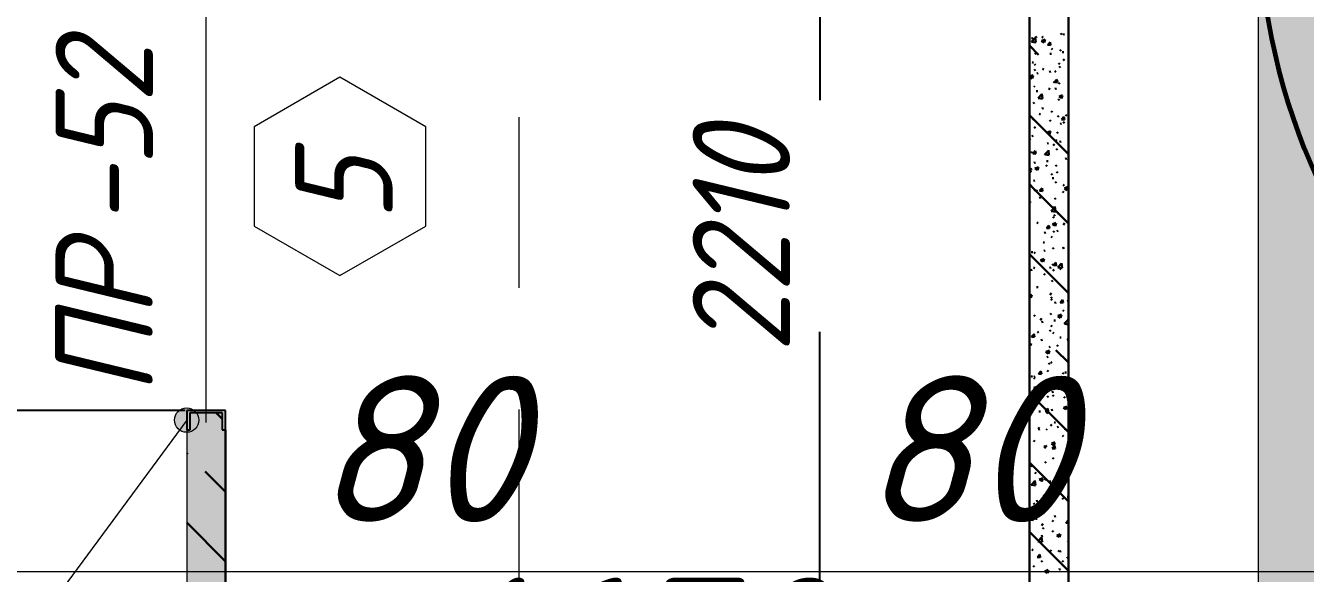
# Model space of a CAD drawing. Header units: millimetres. Extents: x 12986 to 523328, y -9759 to 30092.
# Drawn here: x 325726 to 328354, y 15380 to 16504 of the extents above; entities that cross this region are included whole.
import ezdxf

# ---------------------------------------------------------------- set-up
doc = ezdxf.new("R2010")
doc.units = ezdxf.units.MM
doc.linetypes.add('01 Штриховая _4 мм_', pattern=[600, 350, -250])
for name, color, linetype, lineweight in [('0) ПГП', 1, 'Continuous', 30), ('4) ПГП красный расчет', 12, 'Continuous', 30), ('A-ANNO-DIMS', 7, 'Continuous', 9), ('A-DOOR-IDEN', 7, 'Continuous', 9), ('A-GENM-1', 7, 'Continuous', 25), ('A-GENM-IDEN', 7, 'Continuous', 9), ('A-WALL-FNSH-4', 250, 'Continuous', 13), ('A-WALL-PATT-1', 7, 'Continuous', 5), ('G-ANNO-SYMB-1', 7, '01 Штриховая _4 мм_', 9), ('Оси-1', 7, 'Continuous', 20)]:
    doc.layers.add(name, color=color, linetype=linetype, lineweight=lineweight)
doc.layers.add('0)Допникки кружки', color=7, linetype='Continuous', plot=False)
doc.layers.add('A-WALL-3', color=7, linetype='Continuous', lineweight=5, true_color=0x000000)
doc.styles.add('ISOCPEUR_I_2', font='isocpeui.ttf', dxfattribs={"height": 300})
doc.styles.add('ISOCPEUR_I_3', font='isocpeui.ttf', dxfattribs={"width": 0.9, "height": 200})
doc.styles.add('ISOCPEUR_I_4', font='isocpeui.ttf', dxfattribs={"width": 0.9, "height": 300})
doc.dimstyles.new('ISO-2_0_0_9К_СРЕДНИЙ', dxfattribs={"dimscale": 304.8, "dimtxt": 199.196235, "dimasz": 0.492126, "dimexe": 0.393701, "dimexo": 0, "dimgap": 0, "dimtad": 1, "dimdec": 0, "dimzin": 0, "dimdsep": 46, "dimtxsty": 'ISOCPEUR_I_2', "dimblk1": 'OBLIQUE', "dimblk2": 'OBLIQUE', "dimsah": 1, "dimcen": 0.09, "dimdle": 0.393701, "dimazin": 0, "dimtfac": 1, "dimtdec": 4, "dimtix": 1, "dimtmove": 2, "dimatfit": 3, "dimfxl": 1, "dimtvp": 1, "dimtolj": 1, "dimtzin": 0, "dimarcsym": 2})
doc.dimstyles.new('ISO-2_0_0_9К_СРЕДНИЙ_1', dxfattribs={"dimscale": 304.8, "dimtxt": 199.196235, "dimasz": 0.492126, "dimexe": 0.393701, "dimexo": 0, "dimgap": 0, "dimtad": 1, "dimdec": 0, "dimzin": 0, "dimdsep": 46, "dimtxsty": 'ISOCPEUR_I_3', "dimblk1": 'OBLIQUE', "dimblk2": 'OBLIQUE', "dimsah": 1, "dimcen": 0.09, "dimdle": 0.393701, "dimazin": 0, "dimtfac": 1, "dimtdec": 4, "dimtix": 1, "dimtmove": 2, "dimatfit": 3, "dimfxl": 1, "dimtvp": 1, "dimtolj": 1, "dimtzin": 0, "dimarcsym": 2})
doc.dimstyles.new('ISO-2_0_0_9К_СРЕДНИЙ_2', dxfattribs={"dimscale": 304.8, "dimtxt": 199.196235, "dimasz": 0.492126, "dimexe": 0.393701, "dimexo": 0, "dimgap": 0, "dimtad": 1, "dimdec": 0, "dimzin": 0, "dimdsep": 46, "dimtxsty": 'ISOCPEUR_I_2', "dimblk1": 'OBLIQUE', "dimblk2": 'OBLIQUE', "dimsah": 1, "dimcen": 0.09, "dimdle": 0.393701, "dimazin": 0, "dimtfac": 1, "dimtdec": 4, "dimtix": 1, "dimtmove": 0, "dimatfit": 3, "dimfxl": 1, "dimtvp": 1, "dimtolj": 1, "dimtzin": 0, "dimarcsym": 2})

# ---------------------------------------------------------------- blocks, each defined once
blk = doc.blocks.new('Фахверк_СКБ_Швеллер_Тип 2 - СМ-8_80х2180h-30702245-АР1_1_Кладочный план 2 этажа')
at = {"layer": 'A-GENM-1'}
for p, q in [((165, 40), (125, 40)), ((125, 40), (125, -40)), ((129.5, 32.6), (165, 32.6)), ((129.5, -32.6), (129.5, 32.6)), ((165, 32.6), (165, 40)), ((125, -40), (165, -40)), ((165, -32.6), (129.5, -32.6)), ((165, -40), (165, -32.6))]:
    blk.add_line(p, q, dxfattribs=at)
blk = doc.blocks.new('_Oblique')
at = {"color": 0, "linetype": 'ByBlock', "lineweight": -2}
blk.add_line((-0.5, -0.5), (0.5, 0.5), dxfattribs=at)
blk = doc.blocks.new('*D2378')
at = {"layer": 'A-ANNO-DIMS', "color": 0, "lineweight": -2, "transparency": 16777216}
for p, q in [((324964.1, 15594.5), (324964.1, 16784.5)), ((326056.9, 16664.5), (324844.1, 16664.5)), ((326053.8, 15714.5), (324844.1, 15714.5))]:
    blk.add_line(p, q, dxfattribs=at)
at = {"layer": 'Defpoints', "color": 0, "transparency": 16777216}
for p in [(324964.1, 16664.5), (326056.9, 16664.5), (326053.8, 15714.5)]:
    blk.add_point(p, dxfattribs=at)
at = {"layer": 'A-ANNO-DIMS', "color": 0, "lineweight": -2, "transparency": 16777216, "xscale": 150, "yscale": 150, "zscale": 150}
for p, rotation in [((324964.1, 16664.5), 90), ((324964.1, 15714.5), 270)]:
    blk.add_blockref('_Oblique', p, dxfattribs=dict(at, rotation=rotation))
at = {"layer": 'A-ANNO-DIMS', "color": 0, "transparency": 16777216, "insert": (324814.1, 16189.5), "char_height": 300, "width": 455.087, "attachment_point": 5, "rotation": 90, "style": 'ISOCPEUR_I_2'}
blk.add_mtext('\\A1;950', dxfattribs=at)
blk = doc.blocks.new('*D2383')
at = {"layer": 'A-ANNO-DIMS', "color": 0, "lineweight": -2, "transparency": 16777216}
for p, q in [((327356.8, 16964.1), (327356.8, 16350.9)), ((327250.7, 16844.1), (327476.8, 16844.1)), ((327356.8, 14514.1), (327356.8, 15875.4)), ((327250.7, 14634.1), (327476.8, 14634.1))]:
    blk.add_line(p, q, dxfattribs=at)
at = {"layer": 'Defpoints', "color": 0, "transparency": 16777216}
for p in [(327250.7, 16844.1), (327356.8, 16844.1), (327250.7, 14634.1)]:
    blk.add_point(p, dxfattribs=at)
at = {"layer": 'A-ANNO-DIMS', "color": 0, "lineweight": -2, "transparency": 16777216, "xscale": 150, "yscale": 150, "zscale": 150}
for p, rotation in [((327356.8, 16844.1), 90), ((327356.8, 14634.1), 270)]:
    blk.add_blockref('_Oblique', p, dxfattribs=dict(at, rotation=rotation))
at = {"layer": 'A-ANNO-DIMS', "color": 0, "transparency": 16777216, "insert": (327095.5, 15832.7), "char_height": 200, "width": 560.814, "attachment_point": 1, "rotation": 90, "line_spacing_factor": 1.149209, "style": 'ISOCPEUR_I_3'}
blk.add_mtext('\\A1;2210', dxfattribs=at)
blk = doc.blocks.new('*D2387')
at = {"layer": 'A-ANNO-DIMS', "color": 0, "lineweight": -2, "transparency": 16777216}
for p, q in [((326056.9, 15177.5), (326056.9, 14951.4)), ((326136.9, 15177.5), (326136.9, 14951.4)), ((325936.9, 15071.4), (326256.9, 15071.4))]:
    blk.add_line(p, q, dxfattribs=at)
at = {"layer": 'Defpoints', "color": 0, "transparency": 16777216}
for p in [(326056.9, 15177.5), (326136.9, 15177.5), (326136.9, 15071.4)]:
    blk.add_point(p, dxfattribs=at)
at = {"layer": 'A-ANNO-DIMS', "color": 0, "lineweight": -2, "transparency": 16777216, "xscale": 150, "yscale": 150, "zscale": 150, "rotation": 180}
blk.add_blockref('_Oblique', (326056.9, 15071.4), dxfattribs=at)
at = {"layer": 'A-ANNO-DIMS', "color": 0, "lineweight": -2, "transparency": 16777216, "xscale": 150, "yscale": 150, "zscale": 150}
blk.add_blockref('_Oblique', (326136.9, 15071.4), dxfattribs=at)
at = {"layer": 'A-ANNO-DIMS', "color": 0, "transparency": 16777216, "insert": (326317.7, 15785.4), "char_height": 300, "width": 303.391, "attachment_point": 1, "line_spacing_factor": 1.149209, "style": 'ISOCPEUR_I_2'}
blk.add_mtext('\\A1;80', dxfattribs=at)
blk = doc.blocks.new('*D2388')
at = {"layer": 'A-ANNO-DIMS', "color": 0, "lineweight": -2, "transparency": 16777216}
for p, q in [((326136.9, 15177.5), (326136.9, 14951.4)), ((327786.9, 15177.5), (327786.9, 14951.4)), ((326016.9, 15071.4), (327906.9, 15071.4))]:
    blk.add_line(p, q, dxfattribs=at)
at = {"layer": 'Defpoints', "color": 0, "transparency": 16777216}
for p in [(326136.9, 15177.5), (327786.9, 15177.5), (327786.9, 15071.4)]:
    blk.add_point(p, dxfattribs=at)
at = {"layer": 'A-ANNO-DIMS', "color": 0, "lineweight": -2, "transparency": 16777216, "xscale": 150, "yscale": 150, "zscale": 150, "rotation": 180}
blk.add_blockref('_Oblique', (326136.9, 15071.4), dxfattribs=at)
at = {"layer": 'A-ANNO-DIMS', "color": 0, "lineweight": -2, "transparency": 16777216, "xscale": 150, "yscale": 150, "zscale": 150}
blk.add_blockref('_Oblique', (327786.9, 15071.4), dxfattribs=at)
at = {"layer": 'A-ANNO-DIMS', "color": 0, "transparency": 16777216, "insert": (326961.9, 15221.4), "char_height": 300, "width": 560.814, "attachment_point": 5, "style": 'ISOCPEUR_I_2'}
blk.add_mtext('\\A1;1650', dxfattribs=at)
blk = doc.blocks.new('*D2389')
at = {"layer": 'A-ANNO-DIMS', "color": 0, "lineweight": -2, "transparency": 16777216}
for p, q in [((327786.9, 15177.5), (327786.9, 14951.4)), ((327866.9, 15177.5), (327866.9, 14951.4)), ((327666.9, 15071.4), (327986.9, 15071.4))]:
    blk.add_line(p, q, dxfattribs=at)
at = {"layer": 'Defpoints', "color": 0, "transparency": 16777216}
for p in [(327786.9, 15177.5), (327866.9, 15177.5), (327866.9, 15071.4)]:
    blk.add_point(p, dxfattribs=at)
at = {"layer": 'A-ANNO-DIMS', "color": 0, "lineweight": -2, "transparency": 16777216, "xscale": 150, "yscale": 150, "zscale": 150, "rotation": 180}
blk.add_blockref('_Oblique', (327786.9, 15071.4), dxfattribs=at)
at = {"layer": 'A-ANNO-DIMS', "color": 0, "lineweight": -2, "transparency": 16777216, "xscale": 150, "yscale": 150, "zscale": 150}
blk.add_blockref('_Oblique', (327866.9, 15071.4), dxfattribs=at)
at = {"layer": 'A-ANNO-DIMS', "color": 0, "transparency": 16777216, "insert": (327441.7, 15785.4), "char_height": 300, "width": 303.391, "attachment_point": 1, "line_spacing_factor": 1.149209, "style": 'ISOCPEUR_I_2'}
blk.add_mtext('\\A1;80', dxfattribs=at)
blk = doc.blocks.new('*D2390')
at = {"layer": 'A-ANNO-DIMS', "color": 0, "lineweight": -2, "transparency": 16777216}
for p, q in [((327866.9, 15177.5), (327866.9, 14951.4)), ((328256.9, 15177.5), (328256.9, 14951.4)), ((327746.9, 15071.4), (328376.9, 15071.4))]:
    blk.add_line(p, q, dxfattribs=at)
at = {"layer": 'Defpoints', "color": 0, "transparency": 16777216}
for p in [(327866.9, 15177.5), (328256.9, 15177.5), (328256.9, 15071.4)]:
    blk.add_point(p, dxfattribs=at)
at = {"layer": 'A-ANNO-DIMS', "color": 0, "lineweight": -2, "transparency": 16777216, "xscale": 150, "yscale": 150, "zscale": 150, "rotation": 180}
blk.add_blockref('_Oblique', (327866.9, 15071.4), dxfattribs=at)
at = {"layer": 'A-ANNO-DIMS', "color": 0, "lineweight": -2, "transparency": 16777216, "xscale": 150, "yscale": 150, "zscale": 150}
blk.add_blockref('_Oblique', (328256.9, 15071.4), dxfattribs=at)
at = {"layer": 'A-ANNO-DIMS', "color": 0, "transparency": 16777216, "insert": (328561, 15785.4), "char_height": 300, "width": 455.087, "attachment_point": 1, "line_spacing_factor": 1.149209, "style": 'ISOCPEUR_I_2'}
blk.add_mtext('\\A1;390', dxfattribs=at)
blk = doc.blocks.new('AAR_СКБ_Марка_Двери_Перемычка и проем - Марка перемычки и проема-25306769-АР1_1_Кладочный план 2 этажа')
at = {"layer": 'A-DOOR-IDEN'}
for p, q in [((-5, 0), (5, 0)), ((-0.968, -0.984), (-1.986, -2.747)), ((1.067, -0.984), (-0.968, -0.984)), ((2.085, -2.747), (1.067, -0.984)), ((-1.986, -2.747), (-0.968, -4.509)), ((1.067, -4.509), (2.085, -2.747)), ((-0.968, -4.509), (1.067, -4.509))]:
    blk.add_line(p, q, dxfattribs=at)

msp = doc.modelspace()

# ---------------------------------------------------------------- hatches: boundary and pattern name
at = {"layer": '0) ПГП'}
h = msp.add_hatch(dxfattribs=at)
h.set_pattern_fill('FP_25', color=256, style=0, pattern_type=2)
h.set_pattern_definition([(50, (239096.85, -2765.93), (72.873764, -6.37607), [7.62, -83.82]), (355, (239096.85, -2765.93), (-14.09699, 76.422444), [6.096, -67.056]), (100.451, (239102.924, -2766.464), (58.776964, 70.04687), [6.476, -71.236]), (46.184, (239096.85, -2745.61), (108.43142, -16.81745), [11.43, -125.73]), (96.636, (239105.89, -2747.01), (94.961, 98.97089), [9.714, -106.854]), (351.184, (239096.85, -2745.61), (94.96227, 98.97018), [9.144, -100.584]), (21, (239107.01, -2750.69), (60.64565, -40.906537), [7.62, -83.82]), (326, (239107.01, -2750.69), (24.72083, 73.67493), [6.096, -67.056]), (71.451, (239112.065, -2754.1), (85.36689, 32.768737), [6.476, -71.236]), (37.5, (239096.85, -2765.933), (1.235525, 33.8224325), [3.353, -62.89, 3.353, -64.719, -67.31]), (37.5, (239096.85, -2765.933), (1.235525, 33.8224325), [-134.315, 3.353, -63.957]), (7.5, (239096.85, -2765.933), (26.728146, 40.07255), [3.353, -35.458, 3.353, -61.366, -25.654]), (7.5, (239096.85, -2765.933), (26.728146, 40.07255), [-103.53, 3.353, -22.301]), (327.5, (239074.194, -2765.933), (54.2363175, -2.292117), [3.353, -22.047, 3.353, -75.895, -105.156]), (327.5, (239074.194, -2765.933), (54.2363175, -2.292117), [-104.648, 3.353, -101.803]), (317.5, (239064.034, -2765.933), (59.25158, 10.17014), [3.353, -29.667, 3.353, -49.276, -74.676]), (317.5, (239064.034, -2765.933), (59.25158, 10.17014), [-85.649, 3.353, -71.323])])
h.paths.add_polyline_path([(326056.85081, 14504.06731), (326136.85081, 14504.06731), (326136.85081, 15674.48991), (326129.45081, 15674.48991), (326129.45081, 15709.98991), (326064.25081, 15709.98991), (326064.25081, 15674.48991), (326056.85081, 15674.48991)], flags=0)
h.paths.add_polyline_path([(326064.25081, 16664.48991), (326129.45081, 16664.48991), (326129.45081, 16699.98991), (326136.85081, 16699.98991), (326136.85081, 17204.90493), (326129.45081, 17204.90493), (326129.45081, 17240.40493), (326064.25081, 17240.40493), (326064.25081, 17204.90493), (326056.85081, 17204.90493), (326056.85081, 16699.98991), (326064.25081, 16699.98991), (326064.25081, 16681.10081)], flags=0)
h.paths.add_polyline_path([(326136.85081, 18194.90493), (326136.70491, 18195.40493), (326129.45081, 18194.90493)], flags=0)
h.paths.add_polyline_path([(326064.25081, 18199.90493), (326129.45081, 18199.90493), (326129.45081, 18235.40493), (326136.85081, 18235.40493), (326136.85081, 18469.06718), (326056.85081, 18469.06718), (326056.85081, 18235.40493), (326064.25081, 18235.40493)], flags=0)
h = msp.add_hatch(dxfattribs=at)
h.set_pattern_fill('FP_26', color=256, style=0, pattern_type=2)
h.set_pattern_definition([(135, (239096.85, -2765.93), (-142.5612, -142.5612), []), (135, (239239.41, -2765.93), (-142.5612, -142.5612), [252.016, -50.403, 3.353, -47.05])])
h.paths.add_polyline_path([(326056.85081, 14504.06731), (326136.85081, 14504.06731), (326136.85081, 15674.48991), (326129.45081, 15674.48991), (326129.45081, 15709.98991), (326064.25081, 15709.98991), (326064.25081, 15674.48991), (326056.85081, 15674.48991)], flags=0)
h.paths.add_polyline_path([(326064.25081, 16664.48991), (326129.45081, 16664.48991), (326129.45081, 16699.98991), (326136.85081, 16699.98991), (326136.85081, 17204.90493), (326129.45081, 17204.90493), (326129.45081, 17240.40493), (326064.25081, 17240.40493), (326064.25081, 17204.90493), (326056.85081, 17204.90493), (326056.85081, 16699.98991), (326064.25081, 16699.98991), (326064.25081, 16681.10081)], flags=0)
h.paths.add_polyline_path([(326136.85081, 18194.90493), (326136.70491, 18195.40493), (326129.45081, 18194.90493)], flags=0)
h.paths.add_polyline_path([(326064.25081, 18199.90493), (326129.45081, 18199.90493), (326129.45081, 18235.40493), (326136.85081, 18235.40493), (326136.85081, 18469.06718), (326056.85081, 18469.06718), (326056.85081, 18235.40493), (326064.25081, 18235.40493)], flags=0)
at = {"layer": 'A-GENM-IDEN'}
h = msp.add_hatch(color=256, dxfattribs=at)
edge = h.paths.add_edge_path(flags=0)
edge.add_arc((326056.85081, 15694.48991), 25, 0, 360)
at = {"layer": 'A-WALL-PATT-1'}
h = msp.add_hatch(dxfattribs=at)
h.set_pattern_fill('FP_7', color=256, style=0, pattern_type=2)
h.set_pattern_definition([(45, (239096.85, -2765.93), (-57.024626, 57.024626), []), (45, (239153.876, -2765.93), (-57.024626, 57.024626), [100.806, -20.161, 3.353, -16.808])])
h.paths.add_polyline_path([(328256.85081, 14504.06731), (328506.85081, 14504.06731), (328506.85081, 24334.06718), (328256.85081, 24334.06718), (328256.85081, 16613.8148)], flags=0)

# ---------------------------------------------------------------- linework, layer by layer
at = {"layer": '0) ПГП'}
msp.add_line((327786.85081, 16844.06718), (327786.85081, 14634.06731), dxfattribs=at)
at = {"layer": '0) ПГП', "linetype": 'Continuous'}
for p, q in [((327791.15097, 16470.67758), (327799.06447, 16478.92509)), ((327791.20556, 16477.52111), (327794.52988, 16477.95877)), ((327800.08486, 16470.23435), (327798.9623, 16479.88327)), ((327799.38146, 16479.45714), (327802.04157, 16481.49832)), ((327811.92593, 16472.91679), (327819.03981, 16475.64755)), ((327812.19204, 16481.00227), (327815.01993, 16479.2007)), ((327817.20119, 16469.19316), (327819.26131, 16475.33274)), ((327850.70004, 16485.96089), (327853.36015, 16488.00207)), ((327855.37088, 16485.96864), (327858.6952, 16486.40629)), ((327866.42835, 16478.71015), (327866.85081, 16478.44102)), ((327805.66428, 16444.09238), (327786.85081, 16462.90585)), ((327791.34897, 16470.89029), (327800.38494, 16469.48886)), ((327811.94564, 16472.7484), (327816.99945, 16469.33956)), ((327824.39964, 16464.30574), (327830.47244, 16463.77444)), ((327824.46667, 16463.98539), (327829.36471, 16469.82264)), ((327830.46117, 16463.51228), (327829.28646, 16469.88085)), ((327832.17381, 16457.21871), (327834.6459, 16454.95345)), ((327849.46451, 16452.13846), (327852.12463, 16454.17964)), ((327854.07726, 16449.24461), (327857.40158, 16449.68226)), ((327792.40707, 16429.08623), (327795.23496, 16427.28466)), ((327797.26712, 16424.74058), (327799.73922, 16422.47532)), ((327798.14593, 16445.63471), (327800.80605, 16447.67588)), ((327828.64274, 16445.89609), (327831.96705, 16446.33374)), ((327846.64339, 16426.79411), (327849.47128, 16424.99254)), ((327856.5187, 16434.91072), (327858.99079, 16432.64546)), ((327787.20498, 16399.24109), (327794.31887, 16401.97185)), ((327787.22481, 16399.07347), (327792.27862, 16395.66463)), ((327792.4798, 16395.51815), (327794.53991, 16401.65773)), ((327796.91041, 16411.81227), (327799.57052, 16413.85345)), ((327801.91459, 16405.82354), (327805.2389, 16406.26119)), ((327813.82921, 16415.43882), (327816.65711, 16413.63725)), ((327827.34912, 16409.17206), (327830.67343, 16409.60971)), ((327841.30459, 16408.45208), (327838.93366, 16410.82301)), ((327848.22899, 16418.31603), (327850.8891, 16420.3572)), ((327865.82808, 16414.23791), (327866.85081, 16414.37256)), ((327795.67488, 16377.98984), (327798.335, 16380.03102)), ((327800.62097, 16369.09951), (327803.94529, 16369.53716)), ((327826.42998, 16375.15101), (327829.25787, 16373.34945)), ((327836.06929, 16389.18494), (327838.54138, 16386.91969)), ((327838.49663, 16387.8833), (327844.56943, 16387.352)), ((327838.56394, 16387.56221), (327843.46198, 16393.39947)), ((327839.09994, 16374.16536), (327842.42425, 16374.60302)), ((327844.5577, 16387.08949), (327843.38299, 16393.45806)), ((327846.99347, 16384.49359), (327849.65358, 16386.53477)), ((327794.43936, 16344.16741), (327797.09947, 16346.20859)), ((327804.62039, 16354.89), (327812.53389, 16363.13751)), ((327804.81833, 16355.10299), (327813.8543, 16353.70157)), ((327813.55561, 16354.44731), (327812.43304, 16364.09623)), ((327845.75794, 16350.67116), (327848.41805, 16352.71234)), ((327847.85063, 16358.33455), (327854.96452, 16361.06531)), ((327847.87056, 16358.16739), (327852.92438, 16354.75855)), ((327853.12529, 16354.61187), (327855.18541, 16360.75145)), ((327866.85081, 16240.34385), (327786.85081, 16320.34385)), ((327806.64502, 16323.23497), (327809.47291, 16321.43341)), ((327812.37179, 16334.09281), (327815.69611, 16334.53047)), ((327831.87464, 16328.56443), (327834.34673, 16326.29917)), ((327844.52242, 16316.84873), (327847.18253, 16318.88991)), ((327852.6612, 16311.13904), (327857.55924, 16316.9763)), ((327858.65424, 16310.6667), (327857.47953, 16317.03527)), ((327860.88134, 16320.94285), (327863.70923, 16319.14129)), ((327786.85081, 16294.17919), (327788.96796, 16294.45792)), ((327793.20384, 16310.34498), (327795.86395, 16312.38615)), ((327796.96796, 16296.0863), (327799.44005, 16293.82105)), ((327828.06716, 16309.58756), (327830.89505, 16307.786)), ((327849.80897, 16302.46779), (327853.13328, 16302.90544)), ((327852.59362, 16311.46086), (327858.66642, 16310.92956)), ((327856.21953, 16306.25644), (327858.69163, 16303.99118)), ((327786.85081, 16271.32482), (327789.2595, 16269.79031)), ((327791.96831, 16276.52254), (327794.62842, 16278.56372)), ((327823.12969, 16284.65885), (327830.24357, 16287.38961)), ((327823.14973, 16284.49246), (327828.20354, 16281.08362)), ((327828.40389, 16280.93686), (327830.46401, 16287.07644)), ((327840.66793, 16269.29976), (327843.49582, 16267.49819)), ((327843.28689, 16283.0263), (327845.94701, 16285.06747)), ((327848.51535, 16265.74376), (327851.83966, 16266.18141)), ((327790.73279, 16242.70011), (327793.3929, 16244.74129)), ((327793.81697, 16241.41403), (327799.88977, 16240.88273)), ((327793.8847, 16241.09194), (327798.78274, 16246.92919)), ((327799.87727, 16240.61983), (327798.70256, 16246.9884)), ((327818.08981, 16239.10243), (327826.00331, 16247.34994)), ((327818.28769, 16239.3157), (327827.32366, 16237.91427)), ((327823.08082, 16262.39524), (327826.40514, 16262.83289)), ((327827.02635, 16238.66028), (327825.90379, 16248.3092)), ((327835.77012, 16260.53066), (327838.24221, 16258.26541)), ((327842.05137, 16249.20386), (327844.71148, 16251.24504)), ((327796.35267, 16222.32269), (327799.67699, 16222.76034)), ((327798.40875, 16210.98314), (327805.52263, 16213.71391)), ((327803.6825, 16207.26184), (327805.74261, 16213.40143)), ((327820.88296, 16217.38372), (327823.71086, 16215.58215)), ((327821.7872, 16225.67121), (327825.11152, 16226.10886)), ((327840.81584, 16215.38143), (327843.47596, 16217.42261)), ((327860.26617, 16230.73706), (327863.59048, 16231.17471)), ((327866.6906, 16235.03841), (327866.85081, 16235.0244)), ((327866.75846, 16234.71587), (327866.85081, 16234.82592)), ((327788.06879, 16206.02842), (327790.89668, 16204.22686)), ((327789.49726, 16208.87768), (327792.15738, 16210.91886)), ((327795.05906, 16185.59866), (327798.38337, 16186.03631)), ((327798.4289, 16210.81753), (327803.48271, 16207.40869)), ((327831.57547, 16199.91015), (327834.04756, 16197.64489)), ((327833.53802, 16190.66451), (327836.86234, 16191.10216)), ((327842.30511, 16203.73631), (327845.133, 16201.93474)), ((327866.85081, 16097.78343), (327786.85081, 16177.78343)), ((327788.26174, 16175.05525), (327790.92185, 16177.09642)), ((327796.66879, 16167.43202), (327799.14088, 16165.16677)), ((327800.66956, 16165.74062), (327803.49745, 16163.93906)), ((327807.91396, 16164.99159), (327813.98676, 16164.46028)), ((327807.98197, 16164.66876), (327812.88001, 16170.50602)), ((327813.97381, 16164.19704), (327812.7991, 16170.56561)), ((327839.58032, 16181.559), (327842.24043, 16183.60018)), ((327854.90587, 16163.4485), (327857.73377, 16161.64694)), ((327855.92036, 16177.60216), (327858.39246, 16175.33691)), ((327859.0544, 16170.07661), (327866.16828, 16172.80737)), ((327859.07465, 16169.91145), (327864.12847, 16166.50261)), ((327864.32799, 16166.35557), (327866.38811, 16172.49515)), ((327787.02621, 16141.23281), (327789.68633, 16143.27399)), ((327806.80988, 16150.59196), (327810.13419, 16151.02962)), ((327838.34479, 16147.73657), (327841.00491, 16149.77774)), ((327840.4971, 16122.87324), (327839.37454, 16132.52216)), ((327786.85081, 16108.22385), (327788.4508, 16109.45156)), ((327831.55923, 16123.31486), (327839.47273, 16131.56237)), ((327831.75706, 16123.52841), (327840.79303, 16122.12698)), ((327835.12091, 16111.53246), (327837.9488, 16109.7309)), ((327835.47095, 16131.87638), (327837.94305, 16129.61113)), ((327837.10927, 16113.91413), (327839.76938, 16115.95531)), ((327844.24705, 16118.96694), (327847.57137, 16119.40459)), ((327802.30674, 16100.17717), (327805.13463, 16098.3756)), ((327822.01095, 16088.56914), (327828.08375, 16088.03784)), ((327822.07923, 16088.24559), (327826.97727, 16094.08285)), ((327828.07034, 16087.77425), (327826.89563, 16094.14282)), ((327834.33345, 16096.4009), (327841.44733, 16099.13167)), ((327834.35382, 16096.23652), (327839.40764, 16092.82768)), ((327835.87374, 16080.0917), (327838.53386, 16082.13288)), ((327839.60659, 16092.68055), (327841.66671, 16098.82014)), ((327842.95343, 16082.24291), (327846.27775, 16082.68056)), ((327856.54305, 16097.88505), (327859.37094, 16096.08349)), ((327786.85081, 16075.34946), (327787.21528, 16075.62913)), ((327814.9075, 16059.88937), (327817.73539, 16058.0878)), ((327817.5189, 16078.89439), (327820.84322, 16079.33204)), ((327831.2763, 16071.25587), (327833.74839, 16068.99062)), ((327866.85081, 15955.22143), (327786.85081, 16035.22143)), ((327790.79076, 16038.82184), (327794.11507, 16039.25949)), ((327796.36962, 16038.77774), (327798.84171, 16036.51249)), ((327816.22529, 16042.17036), (327819.5496, 16042.60801)), ((327834.63822, 16046.26927), (327837.29833, 16048.31045)), ((327854.70425, 16047.23621), (327858.02857, 16047.67386)), ((327855.6212, 16048.94788), (327858.09329, 16046.68263)), ((327789.49714, 16002.09781), (327792.82145, 16002.53546)), ((327795.12254, 16007.97332), (327797.95043, 16006.17176)), ((327809.61251, 16022.7252), (327816.72639, 16025.45596)), ((327809.63299, 16022.56158), (327814.6868, 16019.15274)), ((327814.8852, 16019.00554), (327816.94531, 16025.14513)), ((327827.97611, 16007.16366), (327831.30042, 16007.60131)), ((327833.40269, 16012.44684), (327836.06281, 16014.48801)), ((327835.17179, 16003.2221), (327837.64388, 16000.95685)), ((327836.10793, 16012.1467), (327842.18074, 16011.6154)), ((327836.1765, 16011.82242), (327841.07454, 16017.65967)), ((327842.16688, 16011.35146), (327840.99216, 16017.72003)), ((327845.02865, 16007.52729), (327852.94215, 16015.7748)), ((327845.22642, 16007.74111), (327854.26239, 16006.33969)), ((327849.35886, 16005.68121), (327852.18675, 16003.87964)), ((327853.96785, 16007.08621), (327852.84529, 16016.73513)), ((327816.54468, 15994.32591), (327819.37257, 15992.52435)), ((327832.16717, 15978.6244), (327834.82728, 15980.66558)), ((327865.41328, 15975.53863), (327866.85081, 15975.72789)), ((327786.85081, 15949.80158), (327792.00545, 15951.78026)), ((327790.1638, 15945.33053), (327792.22392, 15951.47011)), ((327801.24796, 15967.09111), (327804.57228, 15967.52876)), ((327829.14545, 15954.03811), (327831.97334, 15952.23655)), ((327786.85081, 15947.57901), (327789.96597, 15945.47781)), ((327830.93164, 15944.80197), (327833.59176, 15946.84315)), ((327830.97713, 15942.60159), (327833.44922, 15940.33634)), ((327838.68513, 15935.46609), (327842.00945, 15935.90374)), ((327850.20492, 15935.72425), (327856.27773, 15935.19295)), ((327850.27376, 15935.39924), (327855.1718, 15941.2365)), ((327856.26341, 15934.92867), (327855.0887, 15941.29724)), ((327864.11966, 15938.8146), (327866.85081, 15939.17417)), ((327796.07045, 15910.12346), (327798.54254, 15907.85821)), ((327809.36049, 15902.12207), (327812.18838, 15900.3205)), ((327829.69612, 15910.97954), (327832.35623, 15913.02072)), ((327837.39152, 15898.74206), (327840.71583, 15899.17971)), ((327845.53721, 15908.14296), (327852.6511, 15910.87372)), ((327845.55791, 15907.98057), (327850.61173, 15904.57173)), ((327850.80929, 15904.42425), (327852.86941, 15910.56384)), ((327855.32203, 15920.2936), (327857.79412, 15918.02835)), ((327858.49807, 15891.73972), (327866.41157, 15899.98723)), ((327863.5968, 15899.82995), (327866.42469, 15898.02839)), ((327866.85081, 15896.35144), (327866.31603, 15900.94809)), ((327791.49726, 15865.35214), (327796.3953, 15871.1894)), ((327797.48645, 15864.8818), (327796.31174, 15871.25037)), ((327805.66499, 15873.84682), (327803.29406, 15876.21775)), ((327811.95699, 15895.39354), (327815.2813, 15895.83119)), ((327828.46059, 15877.15711), (327831.12071, 15879.19828)), ((327830.78263, 15888.47466), (327833.61052, 15886.67309)), ((327834.87262, 15874.56783), (327837.34471, 15872.30257)), ((327858.69578, 15891.95382), (327866.85081, 15890.68902)), ((327786.85081, 15855.53452), (327788.55316, 15855.75864)), ((327789.14708, 15850.47897), (327791.97497, 15848.67741)), ((327791.42828, 15865.67743), (327797.50108, 15865.14613)), ((327810.66337, 15858.66951), (327813.98768, 15859.10716)), ((327827.22507, 15843.33467), (327829.88518, 15845.37585)), ((327843.3834, 15848.18686), (327846.21129, 15846.38529)), ((327849.14234, 15863.73536), (327852.46665, 15864.17301)), ((327864.30191, 15859.30181), (327866.85081, 15859.07881)), ((327864.37102, 15858.97607), (327866.85081, 15861.93137)), ((327786.85081, 15818.9808), (327787.25954, 15819.03461)), ((327820.81627, 15834.46726), (327827.93015, 15837.19802)), ((327820.83708, 15834.30564), (327825.8909, 15830.8968)), ((327822.41419, 15823.66281), (327825.73851, 15824.10046)), ((327826.0879, 15830.74924), (327828.14801, 15836.88882)), ((327866.85081, 15812.661), (327841.30529, 15838.20652)), ((327805.59453, 15788.92897), (327810.49257, 15794.76622)), ((327811.58298, 15788.45901), (327810.40827, 15794.82758)), ((327823.59843, 15796.27081), (327826.42632, 15794.46925)), ((327825.98955, 15809.51224), (327828.64966, 15811.55342)), ((327830.67796, 15813.94731), (327833.15005, 15811.68206)), ((327855.02286, 15791.63932), (327857.49495, 15789.37407)), ((327859.85136, 15792.03778), (327863.17568, 15792.47544)), ((327790.78426, 15784.91552), (327793.61215, 15783.11396)), ((327795.68604, 15783.59026), (327799.01036, 15784.02791)), ((327795.77128, 15781.46918), (327798.24337, 15779.20393)), ((327805.52527, 15789.25498), (327811.59807, 15788.72368)), ((327824.75402, 15775.68981), (327827.41413, 15777.73099)), ((327845.02057, 15782.6234), (327847.84847, 15780.82184)), ((327866.85081, 15670.099), (327786.85081, 15750.099)), ((327796.09533, 15760.79155), (327803.20921, 15763.52232)), ((327796.11625, 15760.63071), (327801.17006, 15757.22187)), ((327801.3665, 15757.07423), (327803.42662, 15763.21381)), ((327803.38502, 15744.62772), (327806.21292, 15742.82615)), ((327823.5185, 15741.86738), (327826.17861, 15743.90855)), ((327833.12322, 15751.96523), (327836.44753, 15752.40289)), ((327834.57345, 15745.91355), (327837.04554, 15743.64829)), ((327857.62134, 15742.3356), (327860.44923, 15740.53404)), ((327858.55775, 15755.31375), (327861.88206, 15755.75141)), ((327806.39507, 15711.89269), (327809.71939, 15712.33034)), ((327819.62225, 15712.83254), (327825.69506, 15712.30124)), ((327819.69179, 15712.50579), (327824.58983, 15718.34305)), ((327825.67952, 15712.03622), (327824.5048, 15718.40479)), ((327831.8296, 15715.2412), (327835.15391, 15715.67886)), ((327856.74098, 15719.88502), (327863.85486, 15722.61578)), ((327856.76201, 15719.72463), (327861.81582, 15716.31579)), ((327862.01199, 15716.16795), (327864.07211, 15722.30754)), ((327822.28297, 15708.04494), (327824.94308, 15710.08612)), ((327837.83638, 15690.41956), (327840.66427, 15688.61799)), ((327805.0222, 15679.06427), (327807.8501, 15677.2627)), ((327805.10145, 15675.16866), (327808.42577, 15675.60631)), ((327821.04745, 15674.22251), (327823.70756, 15676.26369)), ((327830.37879, 15685.29303), (327832.85088, 15683.02778)), ((327843.58042, 15680.23451), (327846.90474, 15680.67216)), ((327854.72369, 15662.98504), (327857.19578, 15660.71979)), ((327859.25852, 15676.77215), (327862.08641, 15674.97058)), ((327795.47211, 15652.81491), (327797.9442, 15650.54965)), ((327816.85228, 15640.16196), (327820.17659, 15640.59961)), ((327817.62297, 15638.77646), (327820.45086, 15636.9749)), ((327819.81192, 15640.40008), (327822.47204, 15642.44126)), ((327832.02003, 15646.20931), (327839.13391, 15648.94008)), ((327832.04117, 15646.0497), (327837.09499, 15642.64086)), ((327833.71924, 15636.41009), (327839.79204, 15635.87879)), ((327833.78905, 15636.08262), (327838.6871, 15641.91988)), ((327837.2906, 15642.49294), (327839.35071, 15648.63252)), ((327839.77605, 15635.61344), (327838.60134, 15641.982)), ((327866.85081, 15527.53858), (327786.85081, 15607.53858)), ((327818.5764, 15606.57765), (327821.23651, 15608.61882)), ((327834.27428, 15617.25927), (327836.74637, 15614.99401)), ((327854.28945, 15608.53693), (327857.61376, 15608.97459)), ((327790.12413, 15600.08941), (327793.44844, 15600.52706)), ((327797.83801, 15586.86042), (327800.6659, 15585.05886)), ((327852.07432, 15584.5683), (327854.90222, 15582.76674)), ((327790.47491, 15561.19445), (327798.38841, 15569.44196)), ((327790.67224, 15561.40905), (327799.70821, 15560.00762)), ((327799.41909, 15560.75422), (327798.29653, 15570.40314)), ((327807.29909, 15572.53361), (327814.41297, 15575.26438)), ((327807.32034, 15572.37477), (327812.37416, 15568.96593)), ((327812.5692, 15568.81793), (327814.62932, 15574.95751)), ((327817.34087, 15572.75521), (327820.00099, 15574.79639)), ((327819.26015, 15573.21301), (327822.08804, 15571.41145)), ((327827.5613, 15568.46438), (327830.88562, 15568.90204)), ((327830.07962, 15556.63875), (327832.55171, 15554.3735)), ((327847.81623, 15559.98765), (327853.88903, 15559.45635)), ((327847.88632, 15559.65945), (327852.78436, 15565.49671)), ((327853.87259, 15559.19065), (327852.69787, 15565.55921)), ((327852.99583, 15571.8129), (327856.32014, 15572.25056)), ((327800.83316, 15528.39183), (327804.15747, 15528.82949)), ((327816.10535, 15538.93278), (327818.76546, 15540.97396)), ((327826.26768, 15531.74035), (327829.592, 15532.17801)), ((327831.86092, 15532.92521), (327834.68881, 15531.12364)), ((327854.42452, 15534.33077), (327856.89661, 15532.06551)), ((327864.74665, 15536.80621), (327866.85081, 15537.08322)), ((327795.17294, 15524.16063), (327797.64503, 15521.89537)), ((327814.86982, 15505.11035), (327817.52994, 15507.15153)), ((327786.85081, 15500.49803), (327789.69203, 15501.58867)), ((327786.85081, 15495.8323), (327787.65332, 15495.291)), ((327787.84781, 15495.14291), (327789.90792, 15501.2825)), ((327789.03958, 15489.94082), (327795.11239, 15489.40952)), ((327789.10982, 15489.61234), (327794.00786, 15495.4496)), ((327795.09562, 15489.14378), (327793.92091, 15495.51234)), ((327799.53954, 15491.6678), (327802.86385, 15492.10546)), ((327812.07595, 15481.00917), (327814.90384, 15479.2076)), ((327833.97511, 15488.60499), (327836.4472, 15486.33974)), ((327838.01851, 15496.73366), (327841.34282, 15497.17131)), ((327861.91322, 15483.56521), (327866.85081, 15483.13322)), ((327861.98358, 15483.23627), (327866.85081, 15489.03681)), ((327866.31227, 15478.71705), (327866.85081, 15478.37396)), ((327866.40392, 15478.90509), (327866.85081, 15479.248)), ((327866.85081, 15488.83063), (327866.79441, 15489.13642)), ((327866.85081, 15384.97658), (327786.85081, 15464.97658)), ((327803.94433, 15445.40688), (327811.85783, 15453.65439)), ((327811.29036, 15456.66111), (327814.61467, 15457.09876)), ((327812.88984, 15444.96718), (327811.76727, 15454.6161)), ((327813.6343, 15471.28792), (327816.29441, 15473.32909)), ((327833.4981, 15467.36176), (327836.32599, 15465.56019)), ((327843.22379, 15457.95137), (327850.33768, 15460.68214)), ((327843.24527, 15457.79376), (327848.29908, 15454.38492)), ((327848.4933, 15454.23664), (327850.55342, 15460.37622)), ((327791.86255, 15429.36607), (327794.69044, 15427.56451)), ((327804.14161, 15445.62175), (327813.17758, 15444.22033)), ((327812.39877, 15437.46548), (327815.05889, 15439.50666)), ((327829.78045, 15427.98448), (327832.25254, 15425.71922)), ((327846.09886, 15427.07395), (327848.92676, 15425.27239)), ((327848.72753, 15425.03608), (327852.05185, 15425.47374)), ((327865.1684, 15445.08266), (327866.85081, 15446.37362)), ((327786.85081, 15416.88986), (327787.88653, 15417.02621)), ((327803.13657, 15413.51838), (327809.20938, 15412.98708)), ((327803.20709, 15413.18917), (327808.10513, 15419.02643)), ((327809.19216, 15412.72099), (327808.01744, 15419.08955)), ((327811.16325, 15403.64305), (327813.82336, 15405.68423)), ((327854.12535, 15405.67649), (327856.59744, 15403.41123)), ((327863.93287, 15411.26023), (327866.59299, 15413.3014)), ((327794.87377, 15395.50635), (327797.34586, 15393.24109)), ((327818.50285, 15384.27567), (327825.61673, 15387.00643)), ((327818.52444, 15384.11883), (327823.57825, 15380.70999)), ((327821.99939, 15384.96353), (327825.3237, 15385.40119)), ((327823.7719, 15380.56162), (327825.83202, 15386.70121)), ((327847.43391, 15388.31205), (327850.75823, 15388.74971))]:
    msp.add_line(p, q, dxfattribs=at)
at = {"layer": '0)Допникки кружки', "color": 6, "lineweight": 60}
msp.add_circle((329626.23644, 16753.453), 1369.38563, dxfattribs=at)
at = {"layer": '4) ПГП красный расчет'}
for p, q in [((327866.85081, 14504.06731), (327866.85081, 18469.06718)), ((326136.85081, 14634.06731), (326136.85081, 15674.48991))]:
    msp.add_line(p, q, dxfattribs=at)
at = {"layer": 'A-GENM-IDEN'}
msp.add_line((326056.85081, 15694.48991), (325737.60335, 15261.86126), dxfattribs=at)
msp.add_circle((326056.85081, 15694.48991), 25, dxfattribs=at)
at = {"layer": 'A-WALL-3'}
msp.add_line((328256.85081, 18469.06718), (328256.85081, 14504.06731), dxfattribs=at)
at = {"layer": 'A-WALL-FNSH-4'}
msp.add_line((326056.85081, 15674.48991), (326056.85081, 14504.06731), dxfattribs=at)
at = {"layer": 'G-ANNO-SYMB-1'}
msp.add_line((326739.49554, -7433.80816), (326739.49554, 25621.66689), dxfattribs=at)
at = {"layer": 'Оси-1'}
msp.add_line((234936.85079, 15384.06737), (365048.47884, 15384.06737), dxfattribs=at)

# ---------------------------------------------------------------- block references
at = {"layer": 'A-DOOR-IDEN', "xscale": 99.99999999999993, "yscale": 99.99999999999993, "zscale": 99.99999999999993, "rotation": 89.99999999999991}
msp.add_blockref('AAR_СКБ_Марка_Двери_Перемычка и проем - Марка перемычки и проема-25306769-АР1_1_Кладочный план 2 этажа', (326096.85081, 16189.48991), dxfattribs=at)
at = {"layer": 'A-GENM-1', "rotation": 270}
msp.add_blockref('Фахверк_СКБ_Швеллер_Тип 2 - СМ-8_80х2180h-30702245-АР1_1_Кладочный план 2 этажа', (326096.85081, 15839.48991), dxfattribs=at)

# ---------------------------------------------------------------- texts
at = {"layer": 'A-DOOR-IDEN', "insert": (326279.49219, 16103.29139), "char_height": 200, "width": 158.734125, "attachment_point": 1, "rotation": 90, "style": 'ISOCPEUR_I_2'}
msp.add_mtext('\\fISOCPEUR|b0|i1|c204|p34|;\\W.9;5', dxfattribs=at)
at = {"layer": 'A-GENM-IDEN', "char_height": 200, "attachment_point": 1, "rotation": 90, "style": 'ISOCPEUR_I_4'}
for s, insert, width in [('-52', (325787.56195, 16090.67378), 529.11375), ('ПР', (325787.56195, 15746.71545), 416.8775)]:
    msp.add_mtext(s, dxfattribs=dict(at, insert=insert, width=width))

# ---------------------------------------------------------------- dimensions: what is measured, and where the dimension line sits
at = {"layer": 'A-ANNO-DIMS'}
dim = msp.add_linear_dim(base=(327356.78547, 16844.06718), p1=(327250.71945, 14634.06731), p2=(327250.71945, 16844.06718), angle=90, dimstyle='ISO-2_0_0_9К_СРЕДНИЙ_1', override={"dimpost": '<>', "dimfxl": 2209.99987}, dxfattribs=at)
dim.commit()
dim.dimension.update_dxf_attribs({"geometry": '*D2383', "text_midpoint": (327228.82765, 16113.11259), "dimtype": 160, "text_rotation": 90})
dim = msp.add_linear_dim(base=(324964.05239, 16664.48991), p1=(326053.80281, 15714.48991), p2=(326056.85081, 16664.48991), angle=90, dimstyle='ISO-2_0_0_9К_СРЕДНИЙ_2', override={"dimpost": '<>', "dimfxl": 950.00489}, dxfattribs=at)
dim.commit()
dim.dimension.update_dxf_attribs({"geometry": '*D2378', "text_midpoint": (324814.05239, 16189.48991)})
for base, p1, p2, override, picture, middle in [((326136.85081, 15071.44032), (326056.85081, 15177.50634), (326136.85081, 15177.50634), {"dimpost": '<>', "dimfxl": 80}, '*D2387', (326469.43376, 15585.40696)), ((327866.85081, 15071.44032), (327786.85081, 15177.50634), (327866.85081, 15177.50634), {"dimpost": '<>', "dimfxl": 80}, '*D2389', (327593.37729, 15585.40696)), ((328256.85081, 15071.44032), (327866.85081, 15177.50634), (328256.85081, 15177.50634), {"dimpost": '<>', "dimfxl": 390}, '*D2390', (328788.55949, 15585.40696))]:
    dim = msp.add_linear_dim(base=base, p1=p1, p2=p2, dimstyle='ISO-2_0_0_9К_СРЕДНИЙ', override=override, dxfattribs=at)
    dim.commit()
    dim.dimension.update_dxf_attribs({"geometry": picture, "text_midpoint": middle, "dimtype": 160})
dim = msp.add_linear_dim(base=(327786.85081, 15071.44032), p1=(326136.85081, 15177.50634), p2=(327786.85081, 15177.50634), dimstyle='ISO-2_0_0_9К_СРЕДНИЙ_2', override={"dimpost": '<>', "dimfxl": 1650}, dxfattribs=at)
dim.commit()
dim.dimension.update_dxf_attribs({"geometry": '*D2388', "text_midpoint": (326961.85081, 15221.44032)})

doc.saveas('drawing.dxf')
